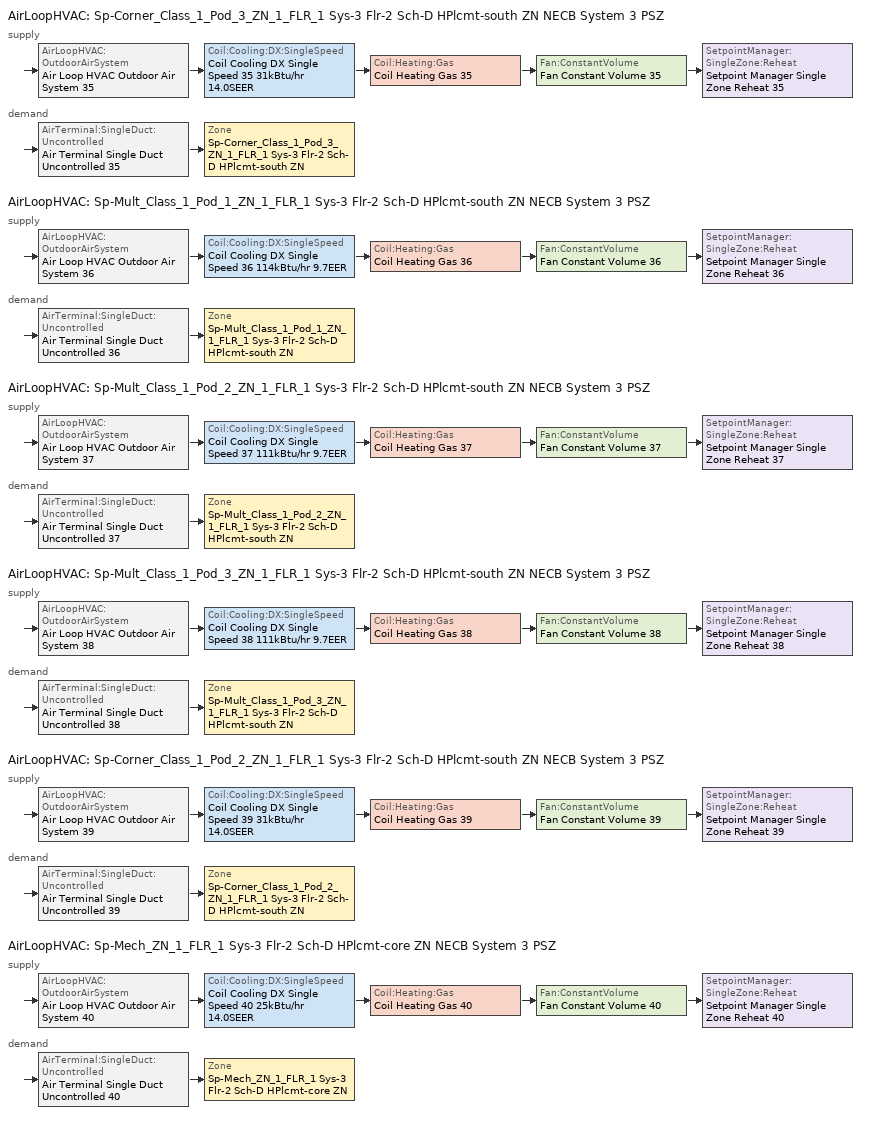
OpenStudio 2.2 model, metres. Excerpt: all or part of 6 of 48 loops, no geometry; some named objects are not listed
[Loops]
AirLoopHVAC 'Sp-Corner_Class_1_Pod_3_ZN_1_FLR_1 Sys-3 Flr-2 Sch-D HPlcmt-south ZN NECB System 3 PSZ'
 supply: AirLoopHVAC:OutdoorAirSystem 'Air Loop HVAC Outdoor Air System 35' > Coil:Cooling:DX:SingleSpeed 'Coil Cooling DX Single Speed 35 31kBtu/hr 14.0SEER' > Coil:Heating:Gas 'Coil Heating Gas 35' > Fan:ConstantVolume 'Fan Constant Volume 35' > SetpointManager:SingleZone:Reheat 'Setpoint Manager Single Zone Reheat 35'
 demand: AirTerminal:SingleDuct:Uncontrolled 'Air Terminal Single Duct Uncontrolled 35' > Zone 'Sp-Corner_Class_1_Pod_3_ZN_1_FLR_1 Sys-3 Flr-2 Sch-D HPlcmt-south ZN'
AirLoopHVAC 'Sp-Mult_Class_1_Pod_1_ZN_1_FLR_1 Sys-3 Flr-2 Sch-D HPlcmt-south ZN NECB System 3 PSZ'
 supply: AirLoopHVAC:OutdoorAirSystem 'Air Loop HVAC Outdoor Air System 36' > Coil:Cooling:DX:SingleSpeed 'Coil Cooling DX Single Speed 36 114kBtu/hr 9.7EER' > Coil:Heating:Gas 'Coil Heating Gas 36' > Fan:ConstantVolume 'Fan Constant Volume 36' > SetpointManager:SingleZone:Reheat 'Setpoint Manager Single Zone Reheat 36'
 demand: AirTerminal:SingleDuct:Uncontrolled 'Air Terminal Single Duct Uncontrolled 36' > Zone 'Sp-Mult_Class_1_Pod_1_ZN_1_FLR_1 Sys-3 Flr-2 Sch-D HPlcmt-south ZN'
AirLoopHVAC 'Sp-Mult_Class_1_Pod_2_ZN_1_FLR_1 Sys-3 Flr-2 Sch-D HPlcmt-south ZN NECB System 3 PSZ'
 supply: AirLoopHVAC:OutdoorAirSystem 'Air Loop HVAC Outdoor Air System 37' > Coil:Cooling:DX:SingleSpeed 'Coil Cooling DX Single Speed 37 111kBtu/hr 9.7EER' > Coil:Heating:Gas 'Coil Heating Gas 37' > Fan:ConstantVolume 'Fan Constant Volume 37' > SetpointManager:SingleZone:Reheat 'Setpoint Manager Single Zone Reheat 37'
 demand: AirTerminal:SingleDuct:Uncontrolled 'Air Terminal Single Duct Uncontrolled 37' > Zone 'Sp-Mult_Class_1_Pod_2_ZN_1_FLR_1 Sys-3 Flr-2 Sch-D HPlcmt-south ZN'
AirLoopHVAC 'Sp-Mult_Class_1_Pod_3_ZN_1_FLR_1 Sys-3 Flr-2 Sch-D HPlcmt-south ZN NECB System 3 PSZ'
 supply: AirLoopHVAC:OutdoorAirSystem 'Air Loop HVAC Outdoor Air System 38' > Coil:Cooling:DX:SingleSpeed 'Coil Cooling DX Single Speed 38 111kBtu/hr 9.7EER' > Coil:Heating:Gas 'Coil Heating Gas 38' > Fan:ConstantVolume 'Fan Constant Volume 38' > SetpointManager:SingleZone:Reheat 'Setpoint Manager Single Zone Reheat 38'
 demand: AirTerminal:SingleDuct:Uncontrolled 'Air Terminal Single Duct Uncontrolled 38' > Zone 'Sp-Mult_Class_1_Pod_3_ZN_1_FLR_1 Sys-3 Flr-2 Sch-D HPlcmt-south ZN'
AirLoopHVAC 'Sp-Corner_Class_1_Pod_2_ZN_1_FLR_1 Sys-3 Flr-2 Sch-D HPlcmt-south ZN NECB System 3 PSZ'
 supply: AirLoopHVAC:OutdoorAirSystem 'Air Loop HVAC Outdoor Air System 39' > Coil:Cooling:DX:SingleSpeed 'Coil Cooling DX Single Speed 39 31kBtu/hr 14.0SEER' > Coil:Heating:Gas 'Coil Heating Gas 39' > Fan:ConstantVolume 'Fan Constant Volume 39' > SetpointManager:SingleZone:Reheat 'Setpoint Manager Single Zone Reheat 39'
 demand: AirTerminal:SingleDuct:Uncontrolled 'Air Terminal Single Duct Uncontrolled 39' > Zone 'Sp-Corner_Class_1_Pod_2_ZN_1_FLR_1 Sys-3 Flr-2 Sch-D HPlcmt-south ZN'
AirLoopHVAC 'Sp-Mech_ZN_1_FLR_1 Sys-3 Flr-2 Sch-D HPlcmt-core ZN NECB System 3 PSZ'
 supply: AirLoopHVAC:OutdoorAirSystem 'Air Loop HVAC Outdoor Air System 40' > Coil:Cooling:DX:SingleSpeed 'Coil Cooling DX Single Speed 40 25kBtu/hr 14.0SEER' > Coil:Heating:Gas 'Coil Heating Gas 40' > Fan:ConstantVolume 'Fan Constant Volume 40' > SetpointManager:SingleZone:Reheat 'Setpoint Manager Single Zone Reheat 40'
 demand: AirTerminal:SingleDuct:Uncontrolled 'Air Terminal Single Duct Uncontrolled 40' > Zone 'Sp-Mech_ZN_1_FLR_1 Sys-3 Flr-2 Sch-D HPlcmt-core ZN'
[Sizing:Zone] Zone Cooling Design Supply Air Temperature Input Method=SupplyAirTemperature; Zone Cooling Design Supply Air Temperature {C}=13; Zone Cooling Design Supply Air Temperature Difference {deltaC}=11.11; Zone Heating Design Supply Air Temperature Input Method=SupplyAirTemperature; Zone Heating Design Supply Air Temperature {C}=43; Zone Heating Design Supply Air Temperature Difference {deltaC}=11.11; Zone Cooling Design Supply Air Humidity Ratio {kg-H2O/kg-air}=0.0085; Zone Heating Design Supply Air Humidity Ratio {kg-H2O/kg-air}=0.008; Zone Heating Sizing Factor=1.3; Zone Cooling Sizing Factor=1.1; Cooling Design Air Flow Method=DesignDay; Heating Design Air Flow Method=DesignDay; Account for Dedicated Outdoor Air System=No; Dedicated Outdoor Air System Control Strategy=NeutralSupplyAir; Dedicated Outdoor Air Low Setpoint Temperature for Design {C}=autosize; Dedicated Outdoor Air High Setpoint Temperature for Design {C}=autosize
Sp-Corner_Class_1_Pod_3_ZN_1_FLR_1 Sys-3 Flr-2 Sch-D HPlcmt-south ZN; Sp-Mult_Class_1_Pod_1_ZN_1_FLR_1 Sys-3 Flr-2 Sch-D HPlcmt-south ZN; Sp-Mult_Class_1_Pod_2_ZN_1_FLR_1 Sys-3 Flr-2 Sch-D HPlcmt-south ZN; Sp-Mult_Class_1_Pod_3_ZN_1_FLR_1 Sys-3 Flr-2 Sch-D HPlcmt-south ZN; Sp-Corner_Class_1_Pod_2_ZN_1_FLR_1 Sys-3 Flr-2 Sch-D HPlcmt-south ZN; Sp-Mech_ZN_1_FLR_1 Sys-3 Flr-2 Sch-D HPlcmt-core ZN
[Zone equipment]
Sp-Corner_Class_1_Pod_3_ZN_1_FLR_1 Sys-3 Flr-2 Sch-D HPlcmt-south ZN: Air Terminal Single Duct Uncontrolled 35, Zone HVAC Baseboard Convective Water 35
Sp-Mult_Class_1_Pod_1_ZN_1_FLR_1 Sys-3 Flr-2 Sch-D HPlcmt-south ZN: Air Terminal Single Duct Uncontrolled 36, Zone HVAC Baseboard Convective Water 36
Sp-Mult_Class_1_Pod_2_ZN_1_FLR_1 Sys-3 Flr-2 Sch-D HPlcmt-south ZN: Air Terminal Single Duct Uncontrolled 37, Zone HVAC Baseboard Convective Water 37
Sp-Mult_Class_1_Pod_3_ZN_1_FLR_1 Sys-3 Flr-2 Sch-D HPlcmt-south ZN: Air Terminal Single Duct Uncontrolled 38, Zone HVAC Baseboard Convective Water 38
Sp-Corner_Class_1_Pod_2_ZN_1_FLR_1 Sys-3 Flr-2 Sch-D HPlcmt-south ZN: Air Terminal Single Duct Uncontrolled 39, Zone HVAC Baseboard Convective Water 39
Sp-Mech_ZN_1_FLR_1 Sys-3 Flr-2 Sch-D HPlcmt-core ZN: Air Terminal Single Duct Uncontrolled 40, Zone HVAC Baseboard Convective Water 40
[AirLoopHVAC] Design Supply Air Flow Rate {m3/s}=AutoSize
Name | Availability Schedule | Availability Manager
Sp-Corner_Class_1_Pod_3_ZN_1_FLR_1 Sys-3 Flr-2 Sch-D HPlcmt-south ZN NECB System 3 PSZ | Sp-Corner_Class_1_Pod_3_ZN_1_FLR_1 Sys-3 Flr-2 Sch-D HPlcmt-south ZN NECB System 3 PSZ Occ Sch | Availability Manager Night Cycle 9
Sp-Mult_Class_1_Pod_1_ZN_1_FLR_1 Sys-3 Flr-2 Sch-D HPlcmt-south ZN NECB System 3 PSZ | Sp-Mult_Class_1_Pod_1_ZN_1_FLR_1 Sys-3 Flr-2 Sch-D HPlcmt-south ZN NECB System 3 PSZ Occ Sch | Availability Manager Night Cycle 32
Sp-Mult_Class_1_Pod_2_ZN_1_FLR_1 Sys-3 Flr-2 Sch-D HPlcmt-south ZN NECB System 3 PSZ | Sp-Mult_Class_1_Pod_2_ZN_1_FLR_1 Sys-3 Flr-2 Sch-D HPlcmt-south ZN NECB System 3 PSZ Occ Sch | Availability Manager Night Cycle 34
Sp-Mult_Class_1_Pod_3_ZN_1_FLR_1 Sys-3 Flr-2 Sch-D HPlcmt-south ZN NECB System 3 PSZ | Sp-Mult_Class_1_Pod_3_ZN_1_FLR_1 Sys-3 Flr-2 Sch-D HPlcmt-south ZN NECB System 3 PSZ Occ Sch | Availability Manager Night Cycle 36
Sp-Corner_Class_1_Pod_2_ZN_1_FLR_1 Sys-3 Flr-2 Sch-D HPlcmt-south ZN NECB System 3 PSZ | Sp-Corner_Class_1_Pod_2_ZN_1_FLR_1 Sys-3 Flr-2 Sch-D HPlcmt-south ZN NECB System 3 PSZ Occ Sch | Availability Manager Night Cycle 7
Sp-Mech_ZN_1_FLR_1 Sys-3 Flr-2 Sch-D HPlcmt-core ZN NECB System 3 PSZ | Sp-Mech_ZN_1_FLR_1 Sys-3 Flr-2 Sch-D HPlcmt-core ZN NECB System 3 PSZ Occ Sch | Availability Manager Night Cycle 30
[Sizing:System] Type of Load to Size On=Sensible; Design Outdoor Air Flow Rate {m3/s}=Autosize; Minimum System Air Flow Ratio=1; Preheat Design Temperature {C}=7; Preheat Design Humidity Ratio {kg-H2O/kg-Air}=0.008; Precool Design Temperature {C}=13; Precool Design Humidity Ratio {kg-H2O/kg-Air}=0.008; Central Cooling Design Supply Air Temperature {C}=13; Central Heating Design Supply Air Temperature {C}=43; Sizing Option=NonCoincident; 100% Outdoor Air in Cooling=No; 100% Outdoor Air in Heating=No; Central Cooling Design Supply Air Humidity Ratio {kg-H2O/kg-Air}=0.0085; Central Heating Design Supply Air Humidity Ratio {kg-H2O/kg-Air}=0.008; Cooling Design Air Flow Method=DesignDay; Cooling Design Air Flow Rate {m3/s}=0; Heating Design Air Flow Method=DesignDay; Heating Design Air Flow Rate {m3/s}=0; System Outdoor Air Method=ZoneSum; Zone Maximum Outdoor Air Fraction=1; Cooling Supply Air Flow Rate Per Floor Area {m3/s-m2}=0.00996765; Cooling Fraction of Autosized Cooling Supply Air Flow Rate=1; Cooling Supply Air Flow Rate Per Unit Cooling Capacity {m3/s-W}=3.94755e-05; Heating Supply Air Flow Rate Per Floor Area {m3/s-m2}=0.00996765; Heating Fraction of Autosized Heating Supply Air Flow Rate=1; Heating Fraction of Autosized Cooling Supply Air Flow Rate=1; Heating Supply Air Flow Rate Per Unit Heating Capacity {m3/s-W}=3.15882e-05; Cooling Design Capacity Method=CoolingDesignCapacity; Cooling Design Capacity {W}=autosize; Cooling Design Capacity Per Floor Area {W/m2}=234.7; Fraction of Autosized Cooling Design Capacity=1; Heating Design Capacity Method=HeatingDesignCapacity; Heating Design Capacity {W}=autosize; Heating Design Capacity Per Floor Area {W/m2}=157; Fraction of Autosized Heating Design Capacity=1; Central Cooling Capacity Control Method=OnOff
Sp-Corner_Class_1_Pod_3_ZN_1_FLR_1 Sys-3 Flr-2 Sch-D HPlcmt-south ZN NECB System 3 PSZ; Sp-Mult_Class_1_Pod_1_ZN_1_FLR_1 Sys-3 Flr-2 Sch-D HPlcmt-south ZN NECB System 3 PSZ; Sp-Mult_Class_1_Pod_2_ZN_1_FLR_1 Sys-3 Flr-2 Sch-D HPlcmt-south ZN NECB System 3 PSZ; Sp-Mult_Class_1_Pod_3_ZN_1_FLR_1 Sys-3 Flr-2 Sch-D HPlcmt-south ZN NECB System 3 PSZ; Sp-Corner_Class_1_Pod_2_ZN_1_FLR_1 Sys-3 Flr-2 Sch-D HPlcmt-south ZN NECB System 3 PSZ; Sp-Mech_ZN_1_FLR_1 Sys-3 Flr-2 Sch-D HPlcmt-core ZN NECB System 3 PSZ
[Fan:ConstantVolume] Availability Schedule=Always On Discrete; Fan Efficiency=0.39975; Pressure Rise {Pa}=640; Maximum Flow Rate {m3/s}=AutoSize; Motor Efficiency=0.615
Fan Constant Volume 35; Fan Constant Volume 36; Fan Constant Volume 37; Fan Constant Volume 38; Fan Constant Volume 39; Fan Constant Volume 40
[Coil:Heating:Gas] Availability Schedule=Always On Discrete; Gas Burner Efficiency=0.8; Nominal Capacity {W}=AutoSize; Parasitic Electric Load {W}=0; Parasitic Gas Load {W}=0
Coil Heating Gas 35; Coil Heating Gas 36; Coil Heating Gas 37; Coil Heating Gas 38; Coil Heating Gas 39; Coil Heating Gas 40
[Coil:Cooling:DX:SingleSpeed] Availability Schedule=Always On Discrete; Rated Total Cooling Capacity {W}=autosize; Rated Sensible Heat Ratio=autosize; Rated Air Flow Rate {m3/s}=autosize; Rated Evaporator Fan Power Per Volume Flow Rate {W/(m3/s)}=773.3; Condenser Type=AirCooled; Evaporative Condenser Effectiveness=0; Evaporative Condenser Air Flow Rate {m3/s}=Autosize; Evaporative Condenser Pump Rated Power Consumption {W}=Autosize; Crankcase Heater Capacity {W}=0; Maximum Outdoor Dry-Bulb Temperature for Crankcase Heater Operation {C}=0; Basin Heater Capacity {W/K}=0; Basin Heater Setpoint Temperature {C}=10
Name | Rated COP {W/W} | Total Cooling Capacity Function of Temperature Curve | Total Cooling Capacity Function of Flow Fraction Curve | Energy Input Ratio Function of Temperature Curve | Energy Input Ratio Function of Flow Fraction Curve | Part Load Fraction Correlation Curve
Coil Cooling DX Single Speed 35 31kBtu/hr 14.0SEER | 3.8248 | DXCOOL-NECB2011-REF-CAPFT 28 | DXCOOL-NECB2011-REF-CAPFFLOW 28 | DXCOOL-NECB2011-REF-COOLEIRFT 28 | DXCOOL-NECB2011-REF-COOLEIRFFLOW 28 | DXCOOL-NECB2011-REF-COOLPLFFPLR 28
Coil Cooling DX Single Speed 36 114kBtu/hr 9.7EER | 3.36539 | DXCOOL-NECB2011-REF-CAPFT 29 | DXCOOL-NECB2011-REF-CAPFFLOW 29 | DXCOOL-NECB2011-REF-COOLEIRFT 29 | DXCOOL-NECB2011-REF-COOLEIRFFLOW 29 | DXCOOL-NECB2011-REF-COOLPLFFPLR 29
Coil Cooling DX Single Speed 37 111kBtu/hr 9.7EER | 3.36326 | DXCOOL-NECB2011-REF-CAPFT 30 | DXCOOL-NECB2011-REF-CAPFFLOW 30 | DXCOOL-NECB2011-REF-COOLEIRFT 30 | DXCOOL-NECB2011-REF-COOLEIRFFLOW 30 | DXCOOL-NECB2011-REF-COOLPLFFPLR 30
Coil Cooling DX Single Speed 38 111kBtu/hr 9.7EER | 3.36335 | DXCOOL-NECB2011-REF-CAPFT 31 | DXCOOL-NECB2011-REF-CAPFFLOW 31 | DXCOOL-NECB2011-REF-COOLEIRFT 31 | DXCOOL-NECB2011-REF-COOLEIRFFLOW 31 | DXCOOL-NECB2011-REF-COOLPLFFPLR 31
Coil Cooling DX Single Speed 39 31kBtu/hr 14.0SEER | 3.8248 | DXCOOL-NECB2011-REF-CAPFT 32 | DXCOOL-NECB2011-REF-CAPFFLOW 32 | DXCOOL-NECB2011-REF-COOLEIRFT 32 | DXCOOL-NECB2011-REF-COOLEIRFFLOW 32 | DXCOOL-NECB2011-REF-COOLPLFFPLR 32
Coil Cooling DX Single Speed 40 25kBtu/hr 14.0SEER | 3.8248 | DXCOOL-NECB2011-REF-CAPFT 34 | DXCOOL-NECB2011-REF-CAPFFLOW 34 | DXCOOL-NECB2011-REF-COOLEIRFT 34 | DXCOOL-NECB2011-REF-COOLEIRFFLOW 34 | DXCOOL-NECB2011-REF-COOLPLFFPLR 34
[Controller:OutdoorAir] Minimum Outdoor Air Flow Rate {m3/s}=0; Maximum Outdoor Air Flow Rate {m3/s}=Autosize; Economizer Control Action Type=ModulateFlow; Lockout Type=NoLockout; Minimum Limit Type=FixedMinimum; High Humidity Control=No; Heat Recovery Bypass Control Type=BypassWhenWithinEconomizerLimits
Name | Economizer Control Type | Economizer Maximum Limit Dry-Bulb Temperature {C} | Economizer Maximum Limit Enthalpy {J/kg} | Economizer Minimum Limit Dry-Bulb Temperature {C} | Minimum Outdoor Air Schedule | Controller Mechanical Ventilation
Controller Outdoor Air 35 | NoEconomizer | 28 | 64000 | -100 | Sp-Corner_Class_1_Pod_3_ZN_1_FLR_1 Sys-3 Flr-2 Sch-D HPlcmt-south ZN NECB System 3 PSZ Occ Sch | Controller Mechanical Ventilation 35
Controller Outdoor Air 36 | DifferentialEnthalpy |  |  |  | Sp-Mult_Class_1_Pod_1_ZN_1_FLR_1 Sys-3 Flr-2 Sch-D HPlcmt-south ZN NECB System 3 PSZ Occ Sch | Controller Mechanical Ventilation 36
Controller Outdoor Air 37 | DifferentialEnthalpy |  |  |  | Sp-Mult_Class_1_Pod_2_ZN_1_FLR_1 Sys-3 Flr-2 Sch-D HPlcmt-south ZN NECB System 3 PSZ Occ Sch | Controller Mechanical Ventilation 37
Controller Outdoor Air 38 | DifferentialEnthalpy |  |  |  | Sp-Mult_Class_1_Pod_3_ZN_1_FLR_1 Sys-3 Flr-2 Sch-D HPlcmt-south ZN NECB System 3 PSZ Occ Sch | Controller Mechanical Ventilation 38
Controller Outdoor Air 39 | NoEconomizer | 28 | 64000 | -100 | Sp-Corner_Class_1_Pod_2_ZN_1_FLR_1 Sys-3 Flr-2 Sch-D HPlcmt-south ZN NECB System 3 PSZ Occ Sch | Controller Mechanical Ventilation 39
Controller Outdoor Air 40 | NoEconomizer | 28 | 64000 | -100 | Sp-Mech_ZN_1_FLR_1 Sys-3 Flr-2 Sch-D HPlcmt-core ZN NECB System 3 PSZ Occ Sch | Controller Mechanical Ventilation 40
[Controller:MechanicalVentilation] Availability Schedule=Always On Discrete; System Outdoor Air Method=ZoneSum
Controller Mechanical Ventilation 35; Controller Mechanical Ventilation 36; Controller Mechanical Ventilation 37; Controller Mechanical Ventilation 38; Controller Mechanical Ventilation 39; Controller Mechanical Ventilation 40
[AirLoopHVAC:OutdoorAirSystem]
Name | Controller
Air Loop HVAC Outdoor Air System 35 | Controller Outdoor Air 35
Air Loop HVAC Outdoor Air System 36 | Controller Outdoor Air 36
Air Loop HVAC Outdoor Air System 37 | Controller Outdoor Air 37
Air Loop HVAC Outdoor Air System 38 | Controller Outdoor Air 38
Air Loop HVAC Outdoor Air System 39 | Controller Outdoor Air 39
Air Loop HVAC Outdoor Air System 40 | Controller Outdoor Air 40
[SetpointManager:SingleZone:Reheat] Minimum Supply Air Temperature {C}=13; Maximum Supply Air Temperature {C}=43
Name | Control Zone
Setpoint Manager Single Zone Reheat 35 | Sp-Corner_Class_1_Pod_3_ZN_1_FLR_1 Sys-3 Flr-2 Sch-D HPlcmt-south ZN
Setpoint Manager Single Zone Reheat 36 | Sp-Mult_Class_1_Pod_1_ZN_1_FLR_1 Sys-3 Flr-2 Sch-D HPlcmt-south ZN
Setpoint Manager Single Zone Reheat 37 | Sp-Mult_Class_1_Pod_2_ZN_1_FLR_1 Sys-3 Flr-2 Sch-D HPlcmt-south ZN
Setpoint Manager Single Zone Reheat 38 | Sp-Mult_Class_1_Pod_3_ZN_1_FLR_1 Sys-3 Flr-2 Sch-D HPlcmt-south ZN
Setpoint Manager Single Zone Reheat 39 | Sp-Corner_Class_1_Pod_2_ZN_1_FLR_1 Sys-3 Flr-2 Sch-D HPlcmt-south ZN
Setpoint Manager Single Zone Reheat 40 | Sp-Mech_ZN_1_FLR_1 Sys-3 Flr-2 Sch-D HPlcmt-core ZN
[AirTerminal:SingleDuct:Uncontrolled] Availability Schedule=Always On Discrete; Maximum Air Flow Rate {m3/s}=AutoSize
Air Terminal Single Duct Uncontrolled 35; Air Terminal Single Duct Uncontrolled 36; Air Terminal Single Duct Uncontrolled 37; Air Terminal Single Duct Uncontrolled 38; Air Terminal Single Duct Uncontrolled 39; Air Terminal Single Duct Uncontrolled 40
[AvailabilityManager:NightCycle] Control Type=CycleOnAny; Thermostat Tolerance {deltaC}=1; Cycling Run Time {s}=3600
Availability Manager Night Cycle 7; Availability Manager Night Cycle 9; Availability Manager Night Cycle 30; Availability Manager Night Cycle 32; Availability Manager Night Cycle 34; Availability Manager Night Cycle 36
[Schedule:Ruleset]
Name | Default Day Schedule | Summer Design Day Schedule | Winter Design Day Schedule
Sp-Corner_Class_1_Pod_2_ZN_1_FLR_1 Sys-3 Flr-2 Sch-D HPlcmt-south ZN NECB System 3 PSZ Occ Sch | Sp-Corner_Class_1_Pod_2_ZN_1_FLR_1 Sys-3 Flr-2 Sch-D HPlcmt-south ZN NECB System 3 PSZ Occ Sch Default | Sp-Corner_Class_1_Pod_2_ZN_1_FLR_1 Sys-3 Flr-2 Sch-D HPlcmt-south ZN NECB System 3 PSZ Occ Sch Summer Design Day | Sp-Corner_Class_1_Pod_2_ZN_1_FLR_1 Sys-3 Flr-2 Sch-D HPlcmt-south ZN NECB System 3 PSZ Occ Sch Winter Design Day
Sp-Corner_Class_1_Pod_3_ZN_1_FLR_1 Sys-3 Flr-2 Sch-D HPlcmt-south ZN NECB System 3 PSZ Occ Sch | Sp-Corner_Class_1_Pod_3_ZN_1_FLR_1 Sys-3 Flr-2 Sch-D HPlcmt-south ZN NECB System 3 PSZ Occ Sch Default | Sp-Corner_Class_1_Pod_3_ZN_1_FLR_1 Sys-3 Flr-2 Sch-D HPlcmt-south ZN NECB System 3 PSZ Occ Sch Summer Design Day | Sp-Corner_Class_1_Pod_3_ZN_1_FLR_1 Sys-3 Flr-2 Sch-D HPlcmt-south ZN NECB System 3 PSZ Occ Sch Winter Design Day
Sp-Mech_ZN_1_FLR_1 Sys-3 Flr-2 Sch-D HPlcmt-core ZN NECB System 3 PSZ Occ Sch | Sp-Mech_ZN_1_FLR_1 Sys-3 Flr-2 Sch-D HPlcmt-core ZN NECB System 3 PSZ Occ Sch Default | Sp-Mech_ZN_1_FLR_1 Sys-3 Flr-2 Sch-D HPlcmt-core ZN NECB System 3 PSZ Occ Sch Summer Design Day | Sp-Mech_ZN_1_FLR_1 Sys-3 Flr-2 Sch-D HPlcmt-core ZN NECB System 3 PSZ Occ Sch Winter Design Day
Sp-Mult_Class_1_Pod_1_ZN_1_FLR_1 Sys-3 Flr-2 Sch-D HPlcmt-south ZN NECB System 3 PSZ Occ Sch | Sp-Mult_Class_1_Pod_1_ZN_1_FLR_1 Sys-3 Flr-2 Sch-D HPlcmt-south ZN NECB System 3 PSZ Occ Sch Default | Sp-Mult_Class_1_Pod_1_ZN_1_FLR_1 Sys-3 Flr-2 Sch-D HPlcmt-south ZN NECB System 3 PSZ Occ Sch Summer Design Day | Sp-Mult_Class_1_Pod_1_ZN_1_FLR_1 Sys-3 Flr-2 Sch-D HPlcmt-south ZN NECB System 3 PSZ Occ Sch Winter Design Day
Sp-Mult_Class_1_Pod_2_ZN_1_FLR_1 Sys-3 Flr-2 Sch-D HPlcmt-south ZN NECB System 3 PSZ Occ Sch | Sp-Mult_Class_1_Pod_2_ZN_1_FLR_1 Sys-3 Flr-2 Sch-D HPlcmt-south ZN NECB System 3 PSZ Occ Sch Default | Sp-Mult_Class_1_Pod_2_ZN_1_FLR_1 Sys-3 Flr-2 Sch-D HPlcmt-south ZN NECB System 3 PSZ Occ Sch Summer Design Day | Sp-Mult_Class_1_Pod_2_ZN_1_FLR_1 Sys-3 Flr-2 Sch-D HPlcmt-south ZN NECB System 3 PSZ Occ Sch Winter Design Day
Sp-Mult_Class_1_Pod_3_ZN_1_FLR_1 Sys-3 Flr-2 Sch-D HPlcmt-south ZN NECB System 3 PSZ Occ Sch | Sp-Mult_Class_1_Pod_3_ZN_1_FLR_1 Sys-3 Flr-2 Sch-D HPlcmt-south ZN NECB System 3 PSZ Occ Sch Default | Sp-Mult_Class_1_Pod_3_ZN_1_FLR_1 Sys-3 Flr-2 Sch-D HPlcmt-south ZN NECB System 3 PSZ Occ Sch Summer Design Day | Sp-Mult_Class_1_Pod_3_ZN_1_FLR_1 Sys-3 Flr-2 Sch-D HPlcmt-south ZN NECB System 3 PSZ Occ Sch Winter Design Day
[Schedule:Day]
Sp-Corner_Class_1_Pod_2_ZN_1_FLR_1 Sys-3 Flr-2 Sch-D HPlcmt-south ZN NECB System 3 PSZ Occ Sch Default; Sp-Corner_Class_1_Pod_2_ZN_1_FLR_1 Sys-3 Flr-2 Sch-D HPlcmt-south ZN NECB System 3 PSZ Occ Sch Winter Design Day; Sp-Corner_Class_1_Pod_2_ZN_1_FLR_1 Sys-3 Flr-2 Sch-D HPlcmt-south ZN NECB System 3 PSZ Occ Sch Summer Design Day; Sp-Corner_Class_1_Pod_3_ZN_1_FLR_1 Sys-3 Flr-2 Sch-D HPlcmt-south ZN NECB System 3 PSZ Occ Sch Default; Sp-Corner_Class_1_Pod_3_ZN_1_FLR_1 Sys-3 Flr-2 Sch-D HPlcmt-south ZN NECB System 3 PSZ Occ Sch Winter Design Day; Sp-Corner_Class_1_Pod_3_ZN_1_FLR_1 Sys-3 Flr-2 Sch-D HPlcmt-south ZN NECB System 3 PSZ Occ Sch Summer Design Day; Sp-Mech_ZN_1_FLR_1 Sys-3 Flr-2 Sch-D HPlcmt-core ZN NECB System 3 PSZ Occ Sch Default; Sp-Mech_ZN_1_FLR_1 Sys-3 Flr-2 Sch-D HPlcmt-core ZN NECB System 3 PSZ Occ Sch Winter Design Day; Sp-Mech_ZN_1_FLR_1 Sys-3 Flr-2 Sch-D HPlcmt-core ZN NECB System 3 PSZ Occ Sch Summer Design Day; Sp-Mult_Class_1_Pod_1_ZN_1_FLR_1 Sys-3 Flr-2 Sch-D HPlcmt-south ZN NECB System 3 PSZ Occ Sch Default; Sp-Mult_Class_1_Pod_1_ZN_1_FLR_1 Sys-3 Flr-2 Sch-D HPlcmt-south ZN NECB System 3 PSZ Occ Sch Winter Design Day; Sp-Mult_Class_1_Pod_1_ZN_1_FLR_1 Sys-3 Flr-2 Sch-D HPlcmt-south ZN NECB System 3 PSZ Occ Sch Summer Design Day; Sp-Mult_Class_1_Pod_2_ZN_1_FLR_1 Sys-3 Flr-2 Sch-D HPlcmt-south ZN NECB System 3 PSZ Occ Sch Default; Sp-Mult_Class_1_Pod_2_ZN_1_FLR_1 Sys-3 Flr-2 Sch-D HPlcmt-south ZN NECB System 3 PSZ Occ Sch Winter Design Day; Sp-Mult_Class_1_Pod_2_ZN_1_FLR_1 Sys-3 Flr-2 Sch-D HPlcmt-south ZN NECB System 3 PSZ Occ Sch Summer Design Day; Sp-Mult_Class_1_Pod_3_ZN_1_FLR_1 Sys-3 Flr-2 Sch-D HPlcmt-south ZN NECB System 3 PSZ Occ Sch Default; Sp-Mult_Class_1_Pod_3_ZN_1_FLR_1 Sys-3 Flr-2 Sch-D HPlcmt-south ZN NECB System 3 PSZ Occ Sch Winter Design Day; Sp-Mult_Class_1_Pod_3_ZN_1_FLR_1 Sys-3 Flr-2 Sch-D HPlcmt-south ZN NECB System 3 PSZ Occ Sch Summer Design Day: 24, 0, 1
Sp-Corner_Class_1_Pod_2_ZN_1_FLR_1 Sys-3 Flr-2 Sch-D HPlcmt-south ZN NECB System 3 PSZ Occ Sch Monday; Sp-Corner_Class_1_Pod_2_ZN_1_FLR_1 Sys-3 Flr-2 Sch-D HPlcmt-south ZN NECB System 3 PSZ Occ Sch Tuesday; Sp-Corner_Class_1_Pod_2_ZN_1_FLR_1 Sys-3 Flr-2 Sch-D HPlcmt-south ZN NECB System 3 PSZ Occ Sch Wednesday; Sp-Corner_Class_1_Pod_2_ZN_1_FLR_1 Sys-3 Flr-2 Sch-D HPlcmt-south ZN NECB System 3 PSZ Occ Sch Thursday; Sp-Corner_Class_1_Pod_2_ZN_1_FLR_1 Sys-3 Flr-2 Sch-D HPlcmt-south ZN NECB System 3 PSZ Occ Sch Friday; Sp-Corner_Class_1_Pod_3_ZN_1_FLR_1 Sys-3 Flr-2 Sch-D HPlcmt-south ZN NECB System 3 PSZ Occ Sch Monday; Sp-Corner_Class_1_Pod_3_ZN_1_FLR_1 Sys-3 Flr-2 Sch-D HPlcmt-south ZN NECB System 3 PSZ Occ Sch Tuesday; Sp-Corner_Class_1_Pod_3_ZN_1_FLR_1 Sys-3 Flr-2 Sch-D HPlcmt-south ZN NECB System 3 PSZ Occ Sch Wednesday; Sp-Corner_Class_1_Pod_3_ZN_1_FLR_1 Sys-3 Flr-2 Sch-D HPlcmt-south ZN NECB System 3 PSZ Occ Sch Thursday; Sp-Corner_Class_1_Pod_3_ZN_1_FLR_1 Sys-3 Flr-2 Sch-D HPlcmt-south ZN NECB System 3 PSZ Occ Sch Friday; Sp-Mech_ZN_1_FLR_1 Sys-3 Flr-2 Sch-D HPlcmt-core ZN NECB System 3 PSZ Occ Sch Monday; Sp-Mech_ZN_1_FLR_1 Sys-3 Flr-2 Sch-D HPlcmt-core ZN NECB System 3 PSZ Occ Sch Tuesday; Sp-Mech_ZN_1_FLR_1 Sys-3 Flr-2 Sch-D HPlcmt-core ZN NECB System 3 PSZ Occ Sch Wednesday; Sp-Mech_ZN_1_FLR_1 Sys-3 Flr-2 Sch-D HPlcmt-core ZN NECB System 3 PSZ Occ Sch Thursday; Sp-Mech_ZN_1_FLR_1 Sys-3 Flr-2 Sch-D HPlcmt-core ZN NECB System 3 PSZ Occ Sch Friday; Sp-Mult_Class_1_Pod_1_ZN_1_FLR_1 Sys-3 Flr-2 Sch-D HPlcmt-south ZN NECB System 3 PSZ Occ Sch Monday; Sp-Mult_Class_1_Pod_1_ZN_1_FLR_1 Sys-3 Flr-2 Sch-D HPlcmt-south ZN NECB System 3 PSZ Occ Sch Tuesday; Sp-Mult_Class_1_Pod_1_ZN_1_FLR_1 Sys-3 Flr-2 Sch-D HPlcmt-south ZN NECB System 3 PSZ Occ Sch Wednesday; Sp-Mult_Class_1_Pod_1_ZN_1_FLR_1 Sys-3 Flr-2 Sch-D HPlcmt-south ZN NECB System 3 PSZ Occ Sch Thursday; Sp-Mult_Class_1_Pod_1_ZN_1_FLR_1 Sys-3 Flr-2 Sch-D HPlcmt-south ZN NECB System 3 PSZ Occ Sch Friday; Sp-Mult_Class_1_Pod_2_ZN_1_FLR_1 Sys-3 Flr-2 Sch-D HPlcmt-south ZN NECB System 3 PSZ Occ Sch Monday; Sp-Mult_Class_1_Pod_2_ZN_1_FLR_1 Sys-3 Flr-2 Sch-D HPlcmt-south ZN NECB System 3 PSZ Occ Sch Tuesday; Sp-Mult_Class_1_Pod_2_ZN_1_FLR_1 Sys-3 Flr-2 Sch-D HPlcmt-south ZN NECB System 3 PSZ Occ Sch Wednesday; Sp-Mult_Class_1_Pod_2_ZN_1_FLR_1 Sys-3 Flr-2 Sch-D HPlcmt-south ZN NECB System 3 PSZ Occ Sch Thursday; Sp-Mult_Class_1_Pod_2_ZN_1_FLR_1 Sys-3 Flr-2 Sch-D HPlcmt-south ZN NECB System 3 PSZ Occ Sch Friday; Sp-Mult_Class_1_Pod_3_ZN_1_FLR_1 Sys-3 Flr-2 Sch-D HPlcmt-south ZN NECB System 3 PSZ Occ Sch Monday; Sp-Mult_Class_1_Pod_3_ZN_1_FLR_1 Sys-3 Flr-2 Sch-D HPlcmt-south ZN NECB System 3 PSZ Occ Sch Tuesday; Sp-Mult_Class_1_Pod_3_ZN_1_FLR_1 Sys-3 Flr-2 Sch-D HPlcmt-south ZN NECB System 3 PSZ Occ Sch Wednesday; Sp-Mult_Class_1_Pod_3_ZN_1_FLR_1 Sys-3 Flr-2 Sch-D HPlcmt-south ZN NECB System 3 PSZ Occ Sch Thursday; Sp-Mult_Class_1_Pod_3_ZN_1_FLR_1 Sys-3 Flr-2 Sch-D HPlcmt-south ZN NECB System 3 PSZ Occ Sch Friday: 9, 0, 0, 18, 0, 1, 19, 0, 0, 22, 0, 1, 24, 0, 0
Sp-Corner_Class_1_Pod_2_ZN_1_FLR_1 Sys-3 Flr-2 Sch-D HPlcmt-south ZN NECB System 3 PSZ Occ Sch Saturday; Sp-Corner_Class_1_Pod_2_ZN_1_FLR_1 Sys-3 Flr-2 Sch-D HPlcmt-south ZN NECB System 3 PSZ Occ Sch Sunday; Sp-Corner_Class_1_Pod_3_ZN_1_FLR_1 Sys-3 Flr-2 Sch-D HPlcmt-south ZN NECB System 3 PSZ Occ Sch Saturday; Sp-Corner_Class_1_Pod_3_ZN_1_FLR_1 Sys-3 Flr-2 Sch-D HPlcmt-south ZN NECB System 3 PSZ Occ Sch Sunday; Sp-Mech_ZN_1_FLR_1 Sys-3 Flr-2 Sch-D HPlcmt-core ZN NECB System 3 PSZ Occ Sch Saturday; Sp-Mech_ZN_1_FLR_1 Sys-3 Flr-2 Sch-D HPlcmt-core ZN NECB System 3 PSZ Occ Sch Sunday; Sp-Mult_Class_1_Pod_1_ZN_1_FLR_1 Sys-3 Flr-2 Sch-D HPlcmt-south ZN NECB System 3 PSZ Occ Sch Saturday; Sp-Mult_Class_1_Pod_1_ZN_1_FLR_1 Sys-3 Flr-2 Sch-D HPlcmt-south ZN NECB System 3 PSZ Occ Sch Sunday; Sp-Mult_Class_1_Pod_2_ZN_1_FLR_1 Sys-3 Flr-2 Sch-D HPlcmt-south ZN NECB System 3 PSZ Occ Sch Saturday; Sp-Mult_Class_1_Pod_2_ZN_1_FLR_1 Sys-3 Flr-2 Sch-D HPlcmt-south ZN NECB System 3 PSZ Occ Sch Sunday; Sp-Mult_Class_1_Pod_3_ZN_1_FLR_1 Sys-3 Flr-2 Sch-D HPlcmt-south ZN NECB System 3 PSZ Occ Sch Saturday; Sp-Mult_Class_1_Pod_3_ZN_1_FLR_1 Sys-3 Flr-2 Sch-D HPlcmt-south ZN NECB System 3 PSZ Occ Sch Sunday: 24, 0, 0
[Schedule:Rule] Date Specification Type=DateRange; Start Month=1; Start Day=1; End Month=12
Name | Schedule Ruleset | Rule Order | Day Schedule | Apply Monday | End Day | Apply Tuesday | Apply Wednesday | Apply Thursday | Apply Friday | Apply Saturday | Apply Sunday
Sp-Corner_Class_1_Pod_2_ZN_1_FLR_1 Sys-3 Flr-2 Sch-D HPlcmt-south ZN NECB System 3 PSZ Occ Sch Monday Rule | Sp-Corner_Class_1_Pod_2_ZN_1_FLR_1 Sys-3 Flr-2 Sch-D HPlcmt-south ZN NECB System 3 PSZ Occ Sch | 6 | Sp-Corner_Class_1_Pod_2_ZN_1_FLR_1 Sys-3 Flr-2 Sch-D HPlcmt-south ZN NECB System 3 PSZ Occ Sch Monday | Yes | 25
Sp-Corner_Class_1_Pod_2_ZN_1_FLR_1 Sys-3 Flr-2 Sch-D HPlcmt-south ZN NECB System 3 PSZ Occ Sch Tuesday Rule | Sp-Corner_Class_1_Pod_2_ZN_1_FLR_1 Sys-3 Flr-2 Sch-D HPlcmt-south ZN NECB System 3 PSZ Occ Sch | 5 | Sp-Corner_Class_1_Pod_2_ZN_1_FLR_1 Sys-3 Flr-2 Sch-D HPlcmt-south ZN NECB System 3 PSZ Occ Sch Tuesday |  | 26 | Yes
Sp-Corner_Class_1_Pod_2_ZN_1_FLR_1 Sys-3 Flr-2 Sch-D HPlcmt-south ZN NECB System 3 PSZ Occ Sch Wednesday Rule | Sp-Corner_Class_1_Pod_2_ZN_1_FLR_1 Sys-3 Flr-2 Sch-D HPlcmt-south ZN NECB System 3 PSZ Occ Sch | 4 | Sp-Corner_Class_1_Pod_2_ZN_1_FLR_1 Sys-3 Flr-2 Sch-D HPlcmt-south ZN NECB System 3 PSZ Occ Sch Wednesday |  | 27 |  | Yes
Sp-Corner_Class_1_Pod_2_ZN_1_FLR_1 Sys-3 Flr-2 Sch-D HPlcmt-south ZN NECB System 3 PSZ Occ Sch Thursday Rule | Sp-Corner_Class_1_Pod_2_ZN_1_FLR_1 Sys-3 Flr-2 Sch-D HPlcmt-south ZN NECB System 3 PSZ Occ Sch | 3 | Sp-Corner_Class_1_Pod_2_ZN_1_FLR_1 Sys-3 Flr-2 Sch-D HPlcmt-south ZN NECB System 3 PSZ Occ Sch Thursday |  | 28 |  |  | Yes
Sp-Corner_Class_1_Pod_2_ZN_1_FLR_1 Sys-3 Flr-2 Sch-D HPlcmt-south ZN NECB System 3 PSZ Occ Sch Friday Rule | Sp-Corner_Class_1_Pod_2_ZN_1_FLR_1 Sys-3 Flr-2 Sch-D HPlcmt-south ZN NECB System 3 PSZ Occ Sch | 2 | Sp-Corner_Class_1_Pod_2_ZN_1_FLR_1 Sys-3 Flr-2 Sch-D HPlcmt-south ZN NECB System 3 PSZ Occ Sch Friday |  | 29 |  |  |  | Yes
Sp-Corner_Class_1_Pod_2_ZN_1_FLR_1 Sys-3 Flr-2 Sch-D HPlcmt-south ZN NECB System 3 PSZ Occ Sch Saturday Rule | Sp-Corner_Class_1_Pod_2_ZN_1_FLR_1 Sys-3 Flr-2 Sch-D HPlcmt-south ZN NECB System 3 PSZ Occ Sch | 1 | Sp-Corner_Class_1_Pod_2_ZN_1_FLR_1 Sys-3 Flr-2 Sch-D HPlcmt-south ZN NECB System 3 PSZ Occ Sch Saturday |  | 30 |  |  |  |  | Yes
Sp-Corner_Class_1_Pod_2_ZN_1_FLR_1 Sys-3 Flr-2 Sch-D HPlcmt-south ZN NECB System 3 PSZ Occ Sch Sunday Rule | Sp-Corner_Class_1_Pod_2_ZN_1_FLR_1 Sys-3 Flr-2 Sch-D HPlcmt-south ZN NECB System 3 PSZ Occ Sch | 0 | Sp-Corner_Class_1_Pod_2_ZN_1_FLR_1 Sys-3 Flr-2 Sch-D HPlcmt-south ZN NECB System 3 PSZ Occ Sch Sunday |  | 31 |  |  |  |  |  | Yes
Sp-Corner_Class_1_Pod_3_ZN_1_FLR_1 Sys-3 Flr-2 Sch-D HPlcmt-south ZN NECB System 3 PSZ Occ Sch Monday Rule | Sp-Corner_Class_1_Pod_3_ZN_1_FLR_1 Sys-3 Flr-2 Sch-D HPlcmt-south ZN NECB System 3 PSZ Occ Sch | 6 | Sp-Corner_Class_1_Pod_3_ZN_1_FLR_1 Sys-3 Flr-2 Sch-D HPlcmt-south ZN NECB System 3 PSZ Occ Sch Monday | Yes | 25
Sp-Corner_Class_1_Pod_3_ZN_1_FLR_1 Sys-3 Flr-2 Sch-D HPlcmt-south ZN NECB System 3 PSZ Occ Sch Tuesday Rule | Sp-Corner_Class_1_Pod_3_ZN_1_FLR_1 Sys-3 Flr-2 Sch-D HPlcmt-south ZN NECB System 3 PSZ Occ Sch | 5 | Sp-Corner_Class_1_Pod_3_ZN_1_FLR_1 Sys-3 Flr-2 Sch-D HPlcmt-south ZN NECB System 3 PSZ Occ Sch Tuesday |  | 26 | Yes
Sp-Corner_Class_1_Pod_3_ZN_1_FLR_1 Sys-3 Flr-2 Sch-D HPlcmt-south ZN NECB System 3 PSZ Occ Sch Wednesday Rule | Sp-Corner_Class_1_Pod_3_ZN_1_FLR_1 Sys-3 Flr-2 Sch-D HPlcmt-south ZN NECB System 3 PSZ Occ Sch | 4 | Sp-Corner_Class_1_Pod_3_ZN_1_FLR_1 Sys-3 Flr-2 Sch-D HPlcmt-south ZN NECB System 3 PSZ Occ Sch Wednesday |  | 27 |  | Yes
Sp-Corner_Class_1_Pod_3_ZN_1_FLR_1 Sys-3 Flr-2 Sch-D HPlcmt-south ZN NECB System 3 PSZ Occ Sch Thursday Rule | Sp-Corner_Class_1_Pod_3_ZN_1_FLR_1 Sys-3 Flr-2 Sch-D HPlcmt-south ZN NECB System 3 PSZ Occ Sch | 3 | Sp-Corner_Class_1_Pod_3_ZN_1_FLR_1 Sys-3 Flr-2 Sch-D HPlcmt-south ZN NECB System 3 PSZ Occ Sch Thursday |  | 28 |  |  | Yes
Sp-Corner_Class_1_Pod_3_ZN_1_FLR_1 Sys-3 Flr-2 Sch-D HPlcmt-south ZN NECB System 3 PSZ Occ Sch Friday Rule | Sp-Corner_Class_1_Pod_3_ZN_1_FLR_1 Sys-3 Flr-2 Sch-D HPlcmt-south ZN NECB System 3 PSZ Occ Sch | 2 | Sp-Corner_Class_1_Pod_3_ZN_1_FLR_1 Sys-3 Flr-2 Sch-D HPlcmt-south ZN NECB System 3 PSZ Occ Sch Friday |  | 29 |  |  |  | Yes
Sp-Corner_Class_1_Pod_3_ZN_1_FLR_1 Sys-3 Flr-2 Sch-D HPlcmt-south ZN NECB System 3 PSZ Occ Sch Saturday Rule | Sp-Corner_Class_1_Pod_3_ZN_1_FLR_1 Sys-3 Flr-2 Sch-D HPlcmt-south ZN NECB System 3 PSZ Occ Sch | 1 | Sp-Corner_Class_1_Pod_3_ZN_1_FLR_1 Sys-3 Flr-2 Sch-D HPlcmt-south ZN NECB System 3 PSZ Occ Sch Saturday |  | 30 |  |  |  |  | Yes
Sp-Corner_Class_1_Pod_3_ZN_1_FLR_1 Sys-3 Flr-2 Sch-D HPlcmt-south ZN NECB System 3 PSZ Occ Sch Sunday Rule | Sp-Corner_Class_1_Pod_3_ZN_1_FLR_1 Sys-3 Flr-2 Sch-D HPlcmt-south ZN NECB System 3 PSZ Occ Sch | 0 | Sp-Corner_Class_1_Pod_3_ZN_1_FLR_1 Sys-3 Flr-2 Sch-D HPlcmt-south ZN NECB System 3 PSZ Occ Sch Sunday |  | 31 |  |  |  |  |  | Yes
Sp-Mech_ZN_1_FLR_1 Sys-3 Flr-2 Sch-D HPlcmt-core ZN NECB System 3 PSZ Occ Sch Monday Rule | Sp-Mech_ZN_1_FLR_1 Sys-3 Flr-2 Sch-D HPlcmt-core ZN NECB System 3 PSZ Occ Sch | 6 | Sp-Mech_ZN_1_FLR_1 Sys-3 Flr-2 Sch-D HPlcmt-core ZN NECB System 3 PSZ Occ Sch Monday | Yes | 25
Sp-Mech_ZN_1_FLR_1 Sys-3 Flr-2 Sch-D HPlcmt-core ZN NECB System 3 PSZ Occ Sch Tuesday Rule | Sp-Mech_ZN_1_FLR_1 Sys-3 Flr-2 Sch-D HPlcmt-core ZN NECB System 3 PSZ Occ Sch | 5 | Sp-Mech_ZN_1_FLR_1 Sys-3 Flr-2 Sch-D HPlcmt-core ZN NECB System 3 PSZ Occ Sch Tuesday |  | 26 | Yes
Sp-Mech_ZN_1_FLR_1 Sys-3 Flr-2 Sch-D HPlcmt-core ZN NECB System 3 PSZ Occ Sch Wednesday Rule | Sp-Mech_ZN_1_FLR_1 Sys-3 Flr-2 Sch-D HPlcmt-core ZN NECB System 3 PSZ Occ Sch | 4 | Sp-Mech_ZN_1_FLR_1 Sys-3 Flr-2 Sch-D HPlcmt-core ZN NECB System 3 PSZ Occ Sch Wednesday |  | 27 |  | Yes
Sp-Mech_ZN_1_FLR_1 Sys-3 Flr-2 Sch-D HPlcmt-core ZN NECB System 3 PSZ Occ Sch Thursday Rule | Sp-Mech_ZN_1_FLR_1 Sys-3 Flr-2 Sch-D HPlcmt-core ZN NECB System 3 PSZ Occ Sch | 3 | Sp-Mech_ZN_1_FLR_1 Sys-3 Flr-2 Sch-D HPlcmt-core ZN NECB System 3 PSZ Occ Sch Thursday |  | 28 |  |  | Yes
Sp-Mech_ZN_1_FLR_1 Sys-3 Flr-2 Sch-D HPlcmt-core ZN NECB System 3 PSZ Occ Sch Friday Rule | Sp-Mech_ZN_1_FLR_1 Sys-3 Flr-2 Sch-D HPlcmt-core ZN NECB System 3 PSZ Occ Sch | 2 | Sp-Mech_ZN_1_FLR_1 Sys-3 Flr-2 Sch-D HPlcmt-core ZN NECB System 3 PSZ Occ Sch Friday |  | 29 |  |  |  | Yes
Sp-Mech_ZN_1_FLR_1 Sys-3 Flr-2 Sch-D HPlcmt-core ZN NECB System 3 PSZ Occ Sch Saturday Rule | Sp-Mech_ZN_1_FLR_1 Sys-3 Flr-2 Sch-D HPlcmt-core ZN NECB System 3 PSZ Occ Sch | 1 | Sp-Mech_ZN_1_FLR_1 Sys-3 Flr-2 Sch-D HPlcmt-core ZN NECB System 3 PSZ Occ Sch Saturday |  | 30 |  |  |  |  | Yes
Sp-Mech_ZN_1_FLR_1 Sys-3 Flr-2 Sch-D HPlcmt-core ZN NECB System 3 PSZ Occ Sch Sunday Rule | Sp-Mech_ZN_1_FLR_1 Sys-3 Flr-2 Sch-D HPlcmt-core ZN NECB System 3 PSZ Occ Sch | 0 | Sp-Mech_ZN_1_FLR_1 Sys-3 Flr-2 Sch-D HPlcmt-core ZN NECB System 3 PSZ Occ Sch Sunday |  | 31 |  |  |  |  |  | Yes
Sp-Mult_Class_1_Pod_1_ZN_1_FLR_1 Sys-3 Flr-2 Sch-D HPlcmt-south ZN NECB System 3 PSZ Occ Sch Monday Rule | Sp-Mult_Class_1_Pod_1_ZN_1_FLR_1 Sys-3 Flr-2 Sch-D HPlcmt-south ZN NECB System 3 PSZ Occ Sch | 6 | Sp-Mult_Class_1_Pod_1_ZN_1_FLR_1 Sys-3 Flr-2 Sch-D HPlcmt-south ZN NECB System 3 PSZ Occ Sch Monday | Yes | 25
Sp-Mult_Class_1_Pod_1_ZN_1_FLR_1 Sys-3 Flr-2 Sch-D HPlcmt-south ZN NECB System 3 PSZ Occ Sch Tuesday Rule | Sp-Mult_Class_1_Pod_1_ZN_1_FLR_1 Sys-3 Flr-2 Sch-D HPlcmt-south ZN NECB System 3 PSZ Occ Sch | 5 | Sp-Mult_Class_1_Pod_1_ZN_1_FLR_1 Sys-3 Flr-2 Sch-D HPlcmt-south ZN NECB System 3 PSZ Occ Sch Tuesday |  | 26 | Yes
Sp-Mult_Class_1_Pod_1_ZN_1_FLR_1 Sys-3 Flr-2 Sch-D HPlcmt-south ZN NECB System 3 PSZ Occ Sch Wednesday Rule | Sp-Mult_Class_1_Pod_1_ZN_1_FLR_1 Sys-3 Flr-2 Sch-D HPlcmt-south ZN NECB System 3 PSZ Occ Sch | 4 | Sp-Mult_Class_1_Pod_1_ZN_1_FLR_1 Sys-3 Flr-2 Sch-D HPlcmt-south ZN NECB System 3 PSZ Occ Sch Wednesday |  | 27 |  | Yes
Sp-Mult_Class_1_Pod_1_ZN_1_FLR_1 Sys-3 Flr-2 Sch-D HPlcmt-south ZN NECB System 3 PSZ Occ Sch Thursday Rule | Sp-Mult_Class_1_Pod_1_ZN_1_FLR_1 Sys-3 Flr-2 Sch-D HPlcmt-south ZN NECB System 3 PSZ Occ Sch | 3 | Sp-Mult_Class_1_Pod_1_ZN_1_FLR_1 Sys-3 Flr-2 Sch-D HPlcmt-south ZN NECB System 3 PSZ Occ Sch Thursday |  | 28 |  |  | Yes
Sp-Mult_Class_1_Pod_1_ZN_1_FLR_1 Sys-3 Flr-2 Sch-D HPlcmt-south ZN NECB System 3 PSZ Occ Sch Friday Rule | Sp-Mult_Class_1_Pod_1_ZN_1_FLR_1 Sys-3 Flr-2 Sch-D HPlcmt-south ZN NECB System 3 PSZ Occ Sch | 2 | Sp-Mult_Class_1_Pod_1_ZN_1_FLR_1 Sys-3 Flr-2 Sch-D HPlcmt-south ZN NECB System 3 PSZ Occ Sch Friday |  | 29 |  |  |  | Yes
Sp-Mult_Class_1_Pod_1_ZN_1_FLR_1 Sys-3 Flr-2 Sch-D HPlcmt-south ZN NECB System 3 PSZ Occ Sch Saturday Rule | Sp-Mult_Class_1_Pod_1_ZN_1_FLR_1 Sys-3 Flr-2 Sch-D HPlcmt-south ZN NECB System 3 PSZ Occ Sch | 1 | Sp-Mult_Class_1_Pod_1_ZN_1_FLR_1 Sys-3 Flr-2 Sch-D HPlcmt-south ZN NECB System 3 PSZ Occ Sch Saturday |  | 30 |  |  |  |  | Yes
Sp-Mult_Class_1_Pod_1_ZN_1_FLR_1 Sys-3 Flr-2 Sch-D HPlcmt-south ZN NECB System 3 PSZ Occ Sch Sunday Rule | Sp-Mult_Class_1_Pod_1_ZN_1_FLR_1 Sys-3 Flr-2 Sch-D HPlcmt-south ZN NECB System 3 PSZ Occ Sch | 0 | Sp-Mult_Class_1_Pod_1_ZN_1_FLR_1 Sys-3 Flr-2 Sch-D HPlcmt-south ZN NECB System 3 PSZ Occ Sch Sunday |  | 31 |  |  |  |  |  | Yes
Sp-Mult_Class_1_Pod_2_ZN_1_FLR_1 Sys-3 Flr-2 Sch-D HPlcmt-south ZN NECB System 3 PSZ Occ Sch Monday Rule | Sp-Mult_Class_1_Pod_2_ZN_1_FLR_1 Sys-3 Flr-2 Sch-D HPlcmt-south ZN NECB System 3 PSZ Occ Sch | 6 | Sp-Mult_Class_1_Pod_2_ZN_1_FLR_1 Sys-3 Flr-2 Sch-D HPlcmt-south ZN NECB System 3 PSZ Occ Sch Monday | Yes | 25
Sp-Mult_Class_1_Pod_2_ZN_1_FLR_1 Sys-3 Flr-2 Sch-D HPlcmt-south ZN NECB System 3 PSZ Occ Sch Tuesday Rule | Sp-Mult_Class_1_Pod_2_ZN_1_FLR_1 Sys-3 Flr-2 Sch-D HPlcmt-south ZN NECB System 3 PSZ Occ Sch | 5 | Sp-Mult_Class_1_Pod_2_ZN_1_FLR_1 Sys-3 Flr-2 Sch-D HPlcmt-south ZN NECB System 3 PSZ Occ Sch Tuesday |  | 26 | Yes
Sp-Mult_Class_1_Pod_2_ZN_1_FLR_1 Sys-3 Flr-2 Sch-D HPlcmt-south ZN NECB System 3 PSZ Occ Sch Wednesday Rule | Sp-Mult_Class_1_Pod_2_ZN_1_FLR_1 Sys-3 Flr-2 Sch-D HPlcmt-south ZN NECB System 3 PSZ Occ Sch | 4 | Sp-Mult_Class_1_Pod_2_ZN_1_FLR_1 Sys-3 Flr-2 Sch-D HPlcmt-south ZN NECB System 3 PSZ Occ Sch Wednesday |  | 27 |  | Yes
Sp-Mult_Class_1_Pod_2_ZN_1_FLR_1 Sys-3 Flr-2 Sch-D HPlcmt-south ZN NECB System 3 PSZ Occ Sch Thursday Rule | Sp-Mult_Class_1_Pod_2_ZN_1_FLR_1 Sys-3 Flr-2 Sch-D HPlcmt-south ZN NECB System 3 PSZ Occ Sch | 3 | Sp-Mult_Class_1_Pod_2_ZN_1_FLR_1 Sys-3 Flr-2 Sch-D HPlcmt-south ZN NECB System 3 PSZ Occ Sch Thursday |  | 28 |  |  | Yes
Sp-Mult_Class_1_Pod_2_ZN_1_FLR_1 Sys-3 Flr-2 Sch-D HPlcmt-south ZN NECB System 3 PSZ Occ Sch Friday Rule | Sp-Mult_Class_1_Pod_2_ZN_1_FLR_1 Sys-3 Flr-2 Sch-D HPlcmt-south ZN NECB System 3 PSZ Occ Sch | 2 | Sp-Mult_Class_1_Pod_2_ZN_1_FLR_1 Sys-3 Flr-2 Sch-D HPlcmt-south ZN NECB System 3 PSZ Occ Sch Friday |  | 29 |  |  |  | Yes
Sp-Mult_Class_1_Pod_2_ZN_1_FLR_1 Sys-3 Flr-2 Sch-D HPlcmt-south ZN NECB System 3 PSZ Occ Sch Saturday Rule | Sp-Mult_Class_1_Pod_2_ZN_1_FLR_1 Sys-3 Flr-2 Sch-D HPlcmt-south ZN NECB System 3 PSZ Occ Sch | 1 | Sp-Mult_Class_1_Pod_2_ZN_1_FLR_1 Sys-3 Flr-2 Sch-D HPlcmt-south ZN NECB System 3 PSZ Occ Sch Saturday |  | 30 |  |  |  |  | Yes
Sp-Mult_Class_1_Pod_2_ZN_1_FLR_1 Sys-3 Flr-2 Sch-D HPlcmt-south ZN NECB System 3 PSZ Occ Sch Sunday Rule | Sp-Mult_Class_1_Pod_2_ZN_1_FLR_1 Sys-3 Flr-2 Sch-D HPlcmt-south ZN NECB System 3 PSZ Occ Sch | 0 | Sp-Mult_Class_1_Pod_2_ZN_1_FLR_1 Sys-3 Flr-2 Sch-D HPlcmt-south ZN NECB System 3 PSZ Occ Sch Sunday |  | 31 |  |  |  |  |  | Yes
Sp-Mult_Class_1_Pod_3_ZN_1_FLR_1 Sys-3 Flr-2 Sch-D HPlcmt-south ZN NECB System 3 PSZ Occ Sch Monday Rule | Sp-Mult_Class_1_Pod_3_ZN_1_FLR_1 Sys-3 Flr-2 Sch-D HPlcmt-south ZN NECB System 3 PSZ Occ Sch | 6 | Sp-Mult_Class_1_Pod_3_ZN_1_FLR_1 Sys-3 Flr-2 Sch-D HPlcmt-south ZN NECB System 3 PSZ Occ Sch Monday | Yes | 25
Sp-Mult_Class_1_Pod_3_ZN_1_FLR_1 Sys-3 Flr-2 Sch-D HPlcmt-south ZN NECB System 3 PSZ Occ Sch Tuesday Rule | Sp-Mult_Class_1_Pod_3_ZN_1_FLR_1 Sys-3 Flr-2 Sch-D HPlcmt-south ZN NECB System 3 PSZ Occ Sch | 5 | Sp-Mult_Class_1_Pod_3_ZN_1_FLR_1 Sys-3 Flr-2 Sch-D HPlcmt-south ZN NECB System 3 PSZ Occ Sch Tuesday |  | 26 | Yes
Sp-Mult_Class_1_Pod_3_ZN_1_FLR_1 Sys-3 Flr-2 Sch-D HPlcmt-south ZN NECB System 3 PSZ Occ Sch Wednesday Rule | Sp-Mult_Class_1_Pod_3_ZN_1_FLR_1 Sys-3 Flr-2 Sch-D HPlcmt-south ZN NECB System 3 PSZ Occ Sch | 4 | Sp-Mult_Class_1_Pod_3_ZN_1_FLR_1 Sys-3 Flr-2 Sch-D HPlcmt-south ZN NECB System 3 PSZ Occ Sch Wednesday |  | 27 |  | Yes
Sp-Mult_Class_1_Pod_3_ZN_1_FLR_1 Sys-3 Flr-2 Sch-D HPlcmt-south ZN NECB System 3 PSZ Occ Sch Thursday Rule | Sp-Mult_Class_1_Pod_3_ZN_1_FLR_1 Sys-3 Flr-2 Sch-D HPlcmt-south ZN NECB System 3 PSZ Occ Sch | 3 | Sp-Mult_Class_1_Pod_3_ZN_1_FLR_1 Sys-3 Flr-2 Sch-D HPlcmt-south ZN NECB System 3 PSZ Occ Sch Thursday |  | 28 |  |  | Yes
Sp-Mult_Class_1_Pod_3_ZN_1_FLR_1 Sys-3 Flr-2 Sch-D HPlcmt-south ZN NECB System 3 PSZ Occ Sch Friday Rule | Sp-Mult_Class_1_Pod_3_ZN_1_FLR_1 Sys-3 Flr-2 Sch-D HPlcmt-south ZN NECB System 3 PSZ Occ Sch | 2 | Sp-Mult_Class_1_Pod_3_ZN_1_FLR_1 Sys-3 Flr-2 Sch-D HPlcmt-south ZN NECB System 3 PSZ Occ Sch Friday |  | 29 |  |  |  | Yes
Sp-Mult_Class_1_Pod_3_ZN_1_FLR_1 Sys-3 Flr-2 Sch-D HPlcmt-south ZN NECB System 3 PSZ Occ Sch Saturday Rule | Sp-Mult_Class_1_Pod_3_ZN_1_FLR_1 Sys-3 Flr-2 Sch-D HPlcmt-south ZN NECB System 3 PSZ Occ Sch | 1 | Sp-Mult_Class_1_Pod_3_ZN_1_FLR_1 Sys-3 Flr-2 Sch-D HPlcmt-south ZN NECB System 3 PSZ Occ Sch Saturday |  | 30 |  |  |  |  | Yes
Sp-Mult_Class_1_Pod_3_ZN_1_FLR_1 Sys-3 Flr-2 Sch-D HPlcmt-south ZN NECB System 3 PSZ Occ Sch Sunday Rule | Sp-Mult_Class_1_Pod_3_ZN_1_FLR_1 Sys-3 Flr-2 Sch-D HPlcmt-south ZN NECB System 3 PSZ Occ Sch | 0 | Sp-Mult_Class_1_Pod_3_ZN_1_FLR_1 Sys-3 Flr-2 Sch-D HPlcmt-south ZN NECB System 3 PSZ Occ Sch Sunday |  | 31 |  |  |  |  |  | Yes
[Schedule:Constant]
Always On Discrete: Value=1
[Curve:Biquadratic] Minimum Value of x=13; Maximum Value of x=24; Minimum Value of y=24; Maximum Value of y=46
Name | Coefficient1 Constant | Coefficient2 x | Coefficient3 x**2 | Coefficient4 y | Coefficient5 y**2 | Coefficient6 x*y
DXCOOL-NECB2011-REF-CAPFT 28; DXCOOL-NECB2011-REF-CAPFT 29; DXCOOL-NECB2011-REF-CAPFT 30; DXCOOL-NECB2011-REF-CAPFT 31; DXCOOL-NECB2011-REF-CAPFT 32; DXCOOL-NECB2011-REF-CAPFT 34 | 0.867905 | 0.0142459 | 0.00055436 | -0.0075575 | 3.3e-05 | -0.0001918
DXCOOL-NECB2011-REF-COOLEIRFT 28; DXCOOL-NECB2011-REF-COOLEIRFT 29; DXCOOL-NECB2011-REF-COOLEIRFT 30; DXCOOL-NECB2011-REF-COOLEIRFT 31; DXCOOL-NECB2011-REF-COOLEIRFT 32; DXCOOL-NECB2011-REF-COOLEIRFT 34 | 0.116936 | 0.0284933 | -0.0004112 | 0.0214108 | 0.00016103 | -0.0006791
[Curve:Quadratic] Coefficient1 Constant=1; Coefficient2 x=0; Coefficient3 x**2=0; Minimum Value of x=0; Maximum Value of x=1
DXCOOL-NECB2011-REF-CAPFFLOW 28; DXCOOL-NECB2011-REF-COOLEIRFFLOW 28; DXCOOL-NECB2011-REF-CAPFFLOW 29; DXCOOL-NECB2011-REF-COOLEIRFFLOW 29; DXCOOL-NECB2011-REF-CAPFFLOW 30; DXCOOL-NECB2011-REF-COOLEIRFFLOW 30; DXCOOL-NECB2011-REF-CAPFFLOW 31; DXCOOL-NECB2011-REF-COOLEIRFFLOW 31; DXCOOL-NECB2011-REF-CAPFFLOW 32; DXCOOL-NECB2011-REF-COOLEIRFFLOW 32; DXCOOL-NECB2011-REF-CAPFFLOW 34; DXCOOL-NECB2011-REF-COOLEIRFFLOW 34
[Curve:Cubic] Coefficient1 Constant=0.0277; Coefficient2 x=4.9151; Coefficient3 x**2=-8.184; Coefficient4 x**3=4.2702; Minimum Value of x=0.7; Maximum Value of x=1
DXCOOL-NECB2011-REF-COOLPLFFPLR 28; DXCOOL-NECB2011-REF-COOLPLFFPLR 29; DXCOOL-NECB2011-REF-COOLPLFFPLR 30; DXCOOL-NECB2011-REF-COOLPLFFPLR 31; DXCOOL-NECB2011-REF-COOLPLFFPLR 32; DXCOOL-NECB2011-REF-COOLPLFFPLR 34
